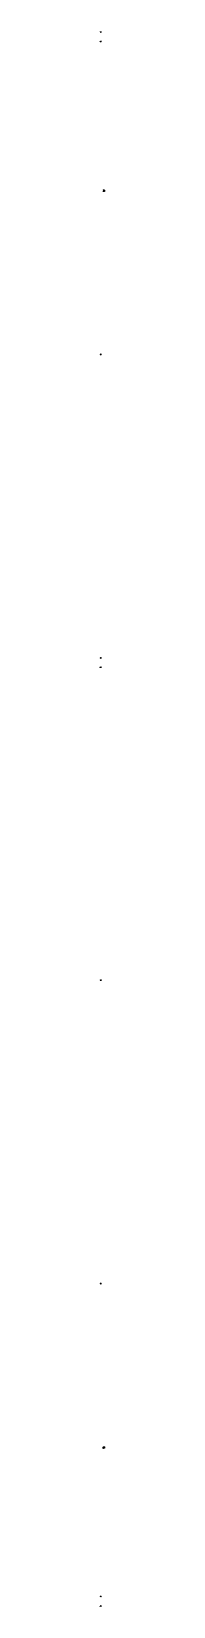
# Model space of a CAD drawing. Header units: millimetres. Extents: x 300333 to 474890, y -562303 to 3203267.
# Drawn here: x 357261 to 357295, y 1586657 to 1598737 of the extents above; entities that cross this region are included whole.
import ezdxf

# ---------------------------------------------------------------- set-up
doc = ezdxf.new("R2010")
doc.units = ezdxf.units.MM
doc.header["$LTSCALE"] = 1000
doc.header["$MEASUREMENT"] = 0
doc.layers.add('上半部分171221拼合$0$上半部分$0$Seal-EFC', color=8, linetype='Continuous')
pattern_1 = [(0, (0, 0), (3.2385, 1.524), [0.762, -0.635, 0.889, -0.381, 1.143, -0.508]), (0, (0.762, 0.0635), (3.2385, 1.524), [0.635, -2.413, 0.508, -0.762]), (0, (2.286, -0.0953), (3.2385, 1.524), [0.381, -3.937]), (90, (0, 0), (-1.0795, 1.524), [1.4605, -4.6355]), (90, (0.762, -3e-16), (-1.0795, 1.524), [1.42875, -4.66725]), (90, (1.397, -6e-16), (-1.0795, 1.524), [1.3335, -4.7625]), (90, (2.286, -0.0953), (-1.0795, 1.524), [1.4605, -4.6355]), (90, (2.667, -0.0953), (-1.0795, 1.524), [1.4605, -4.6355]), (90, (3.81, -2e-15), (-1.0795, 1.524), [1.397, -4.699])]

msp = doc.modelspace()

# ---------------------------------------------------------------- hatches: boundary and pattern name
at = {"layer": '上半部分171221拼合$0$上半部分$0$Seal-EFC'}
h = msp.add_hatch(dxfattribs=at)
h.set_pattern_fill('AR-RSHKE', color=8, scale=0.005, style=0)
h.set_pattern_definition(pattern_1)
edge = h.paths.add_edge_path()
edge.add_line((357269, 1598737), (357269, 1598732))
edge.add_line((357269, 1598732), (357269, 1598737))
edge.add_arc((357268, 1598737), 0.4, 0, 101.2487)
edge.add_line((357268, 1598737), (357261, 1598736))
edge.add_arc((357261, 1598735), 0.4, 101.2487, 180)
edge.add_line((357261, 1598735), (357261, 1598735))
edge.add_arc((357261, 1598735), 0.4, 180, 270)
edge.add_line((357261, 1598735), (357263, 1598735))
edge.add_arc((357263, 1598735), 0.2, 270, 360)
edge.add_line((357263, 1598735), (357263, 1598735))
edge.add_arc((357263, 1598735), 0.2, 90, 180, ccw=False)
edge.add_line((357263, 1598735), (357264, 1598735))
edge.add_arc((357264, 1598735), 0.2, 0, 90, ccw=False)
edge.add_line((357264, 1598735), (357264, 1598735))
edge.add_arc((357264, 1598735), 0.2, 180, 270)
edge.add_line((357264, 1598735), (357265, 1598735))
edge.add_arc((357265, 1598734), 0.2, 0, 90, ccw=False)
edge.add_line((357265, 1598734), (357265, 1598733))
edge.add_arc((357265, 1598733), 0.2, -90, 0, ccw=False)
edge.add_line((357265, 1598733), (357264, 1598733))
edge.add_arc((357264, 1598733), 0.2, 90, 180)
edge.add_line((357264, 1598733), (357264, 1598732))
edge.add_arc((357264, 1598732), 0.2, -90, 0, ccw=False)
edge.add_line((357264, 1598732), (357263, 1598732))
edge.add_arc((357263, 1598732), 0.2, 180, 270, ccw=False)
edge.add_line((357263, 1598732), (357263, 1598733))
edge.add_arc((357263, 1598733), 0.2, 0, 90)
edge.add_line((357263, 1598733), (357263, 1598733))
edge.add_arc((357263, 1598732), 0.4, 90, 180)
edge.add_line((357262, 1598732), (357262, 1598732))
edge.add_arc((357263, 1598732), 0.4, 180, 270)
edge.add_line((357263, 1598731), (357268, 1598731))
edge.add_arc((357268, 1598732), 0.4, 270, 360)
h = msp.add_hatch(dxfattribs=at)
h.set_pattern_fill('AR-RSHKE', color=8, scale=0.005, angle=90, style=0)
h.set_pattern_definition([(90, (357292.7509, 1598696.9727), (-1.524, 3.2385), [0.762, -0.635, 0.889, -0.381, 1.143, -0.508]), (90, (357292.6874, 1598697.7347), (-1.524, 3.2385), [0.635, -2.413, 0.508, -0.762]), (90, (357292.8461, 1598699.2587), (-1.524, 3.2385), [0.381, -3.937]), (180, (357292.7509, 1598696.9727), (-1.524, -1.0795), [1.4605, -4.6355]), (180, (357292.7509, 1598697.7347), (-1.524, -1.0795), [1.42875, -4.66725]), (180, (357292.7509, 1598698.3697), (-1.524, -1.0795), [1.3335, -4.7625]), (180, (357292.8461, 1598699.2587), (-1.524, -1.0795), [1.4605, -4.6355]), (180, (357292.8461, 1598699.6397), (-1.524, -1.0795), [1.4605, -4.6355]), (180, (357292.7509, 1598700.7827), (-1.524, -1.0795), [1.397, -4.699])])
edge = h.paths.add_edge_path()
edge.add_line((357269, 1598657), (357269, 1598662))
edge.add_line((357269, 1598662), (357269, 1598657))
edge.add_arc((357268, 1598657), 0.4, 258.7513, 360, ccw=False)
edge.add_line((357268, 1598657), (357261, 1598658))
edge.add_arc((357261, 1598658), 0.4, 180, 258.7513, ccw=False)
edge.add_line((357261, 1598658), (357261, 1598659))
edge.add_arc((357261, 1598659), 0.4, 90, 180, ccw=False)
edge.add_line((357261, 1598659), (357263, 1598659))
edge.add_arc((357263, 1598659), 0.2, 0, 90, ccw=False)
edge.add_line((357263, 1598659), (357263, 1598659))
edge.add_arc((357263, 1598659), 0.2, 180, 270)
edge.add_line((357263, 1598659), (357264, 1598659))
edge.add_arc((357264, 1598659), 0.2, 270, 360)
edge.add_line((357264, 1598659), (357264, 1598659))
edge.add_arc((357264, 1598659), 0.2, 90, 180, ccw=False)
edge.add_line((357264, 1598659), (357265, 1598659))
edge.add_arc((357265, 1598660), 0.2, 270, 360)
edge.add_line((357265, 1598660), (357265, 1598661))
edge.add_arc((357265, 1598661), 0.2, 360, 450)
edge.add_line((357265, 1598661), (357264, 1598661))
edge.add_arc((357264, 1598661), 0.2, 180, 270, ccw=False)
edge.add_line((357264, 1598661), (357264, 1598662))
edge.add_arc((357264, 1598662), 0.2, 360, 450)
edge.add_line((357264, 1598662), (357263, 1598662))
edge.add_arc((357263, 1598662), 0.2, 90, 180)
edge.add_line((357263, 1598662), (357263, 1598661))
edge.add_arc((357263, 1598661), 0.2, 270, 360, ccw=False)
edge.add_line((357263, 1598661), (357263, 1598661))
edge.add_arc((357263, 1598662), 0.4, 180, 270, ccw=False)
edge.add_line((357262, 1598662), (357262, 1598662))
edge.add_arc((357263, 1598662), 0.4, 90, 180, ccw=False)
edge.add_line((357263, 1598663), (357268, 1598663))
edge.add_arc((357268, 1598662), 0.4, 0, 90, ccw=False)
h = msp.add_hatch(dxfattribs=at)
h.set_pattern_fill('ANSI36', color=8, scale=0.25, angle=180, style=0)
h.set_pattern_definition([(225, (-3303.4122, 16264.1804), (-0.42094950568, -1.5434815208), [1.984375, -0.396875, 0, -0.396875])])
edge = h.paths.add_edge_path()
edge.add_line((357281, 1597522), (357287, 1597522))
edge.add_line((357287, 1597522), (357288, 1597521))
edge.add_line((357288, 1597521), (357292, 1597521))
edge.add_line((357292, 1597521), (357293, 1597522))
edge.add_arc((357343, 1597528), 50.2, 186.2355, 199.1244)
edge.add_line((357295, 1597511), (357281, 1597511))
edge.add_arc((357280, 1597517), 5.22, -85.7977, 3.182)
edge.add_arc((357280, 1597517), 5.22, -3.1821, 85.7996)
h = msp.add_hatch(dxfattribs=at)
h.set_pattern_fill('AR-RSHKE', color=8, scale=0.005, angle=90, style=0)
h.set_pattern_definition([(90, (357292.7509, 1596296.9717), (-1.524, 3.2385), [0.762, -0.635, 0.889, -0.381, 1.143, -0.508]), (90, (357292.6874, 1596297.7337), (-1.524, 3.2385), [0.635, -2.413, 0.508, -0.762]), (90, (357292.8461, 1596299.2577), (-1.524, 3.2385), [0.381, -3.937]), (180, (357292.7509, 1596296.9717), (-1.524, -1.0795), [1.4605, -4.6355]), (180, (357292.7509, 1596297.7337), (-1.524, -1.0795), [1.42875, -4.66725]), (180, (357292.7509, 1596298.3687), (-1.524, -1.0795), [1.3335, -4.7625]), (180, (357292.8461, 1596299.2577), (-1.524, -1.0795), [1.4605, -4.6355]), (180, (357292.8461, 1596299.6387), (-1.524, -1.0795), [1.4605, -4.6355]), (180, (357292.7509, 1596300.7817), (-1.524, -1.0795), [1.397, -4.699])])
edge = h.paths.add_edge_path()
edge.add_line((357269, 1596257), (357269, 1596262))
edge.add_line((357269, 1596262), (357269, 1596257))
edge.add_arc((357268, 1596257), 0.4, 258.7513, 360, ccw=False)
edge.add_line((357268, 1596257), (357261, 1596258))
edge.add_arc((357261, 1596258), 0.4, 180, 258.7513, ccw=False)
edge.add_line((357261, 1596258), (357261, 1596259))
edge.add_arc((357261, 1596259), 0.4, 90, 180, ccw=False)
edge.add_line((357261, 1596259), (357263, 1596259))
edge.add_arc((357263, 1596259), 0.2, 0, 90, ccw=False)
edge.add_line((357263, 1596259), (357263, 1596259))
edge.add_arc((357263, 1596259), 0.2, 180, 270)
edge.add_line((357263, 1596259), (357264, 1596259))
edge.add_arc((357264, 1596259), 0.2, 270, 360)
edge.add_line((357264, 1596259), (357264, 1596259))
edge.add_arc((357264, 1596259), 0.2, 90, 180, ccw=False)
edge.add_line((357264, 1596259), (357265, 1596259))
edge.add_arc((357265, 1596260), 0.2, 270, 360)
edge.add_line((357265, 1596260), (357265, 1596261))
edge.add_arc((357265, 1596261), 0.2, 360, 450)
edge.add_line((357265, 1596261), (357264, 1596261))
edge.add_arc((357264, 1596261), 0.2, 180, 270, ccw=False)
edge.add_line((357264, 1596261), (357264, 1596262))
edge.add_arc((357264, 1596262), 0.2, 360, 450)
edge.add_line((357264, 1596262), (357263, 1596262))
edge.add_arc((357263, 1596262), 0.2, 90, 180)
edge.add_line((357263, 1596262), (357263, 1596261))
edge.add_arc((357263, 1596261), 0.2, 270, 360, ccw=False)
edge.add_line((357263, 1596261), (357263, 1596261))
edge.add_arc((357263, 1596262), 0.4, 180, 270, ccw=False)
edge.add_line((357262, 1596262), (357262, 1596262))
edge.add_arc((357263, 1596262), 0.4, 90, 180, ccw=False)
edge.add_line((357263, 1596263), (357268, 1596263))
edge.add_arc((357268, 1596262), 0.4, 0, 90, ccw=False)
h = msp.add_hatch(dxfattribs=at)
h.set_pattern_fill('AR-RSHKE', color=8, scale=0.005, style=0)
h.set_pattern_definition(pattern_1)
edge = h.paths.add_edge_path()
edge.add_line((357269, 1593937), (357269, 1593932))
edge.add_line((357269, 1593932), (357269, 1593937))
edge.add_arc((357268, 1593937), 0.4, 0, 101.2487)
edge.add_line((357268, 1593937), (357261, 1593936))
edge.add_arc((357261, 1593935), 0.4, 101.2487, 180)
edge.add_line((357261, 1593935), (357261, 1593935))
edge.add_arc((357261, 1593935), 0.4, 180, 270)
edge.add_line((357261, 1593935), (357263, 1593935))
edge.add_arc((357263, 1593935), 0.2, 270, 360)
edge.add_line((357263, 1593935), (357263, 1593935))
edge.add_arc((357263, 1593935), 0.2, 90, 180, ccw=False)
edge.add_line((357263, 1593935), (357264, 1593935))
edge.add_arc((357264, 1593935), 0.2, 0, 90, ccw=False)
edge.add_line((357264, 1593935), (357264, 1593935))
edge.add_arc((357264, 1593935), 0.2, 180, 270)
edge.add_line((357264, 1593935), (357265, 1593935))
edge.add_arc((357265, 1593934), 0.2, 0, 90, ccw=False)
edge.add_line((357265, 1593934), (357265, 1593933))
edge.add_arc((357265, 1593933), 0.2, -90, 0, ccw=False)
edge.add_line((357265, 1593933), (357264, 1593933))
edge.add_arc((357264, 1593933), 0.2, 90, 180)
edge.add_line((357264, 1593933), (357264, 1593932))
edge.add_arc((357264, 1593932), 0.2, -90, 0, ccw=False)
edge.add_line((357264, 1593932), (357263, 1593932))
edge.add_arc((357263, 1593932), 0.2, 180, 270, ccw=False)
edge.add_line((357263, 1593932), (357263, 1593933))
edge.add_arc((357263, 1593933), 0.2, 0, 90)
edge.add_line((357263, 1593933), (357263, 1593933))
edge.add_arc((357263, 1593932), 0.4, 90, 180)
edge.add_line((357262, 1593932), (357262, 1593932))
edge.add_arc((357263, 1593932), 0.4, 180, 270)
edge.add_line((357263, 1593931), (357268, 1593931))
edge.add_arc((357268, 1593932), 0.4, 270, 360)
h = msp.add_hatch(dxfattribs=at)
h.set_pattern_fill('AR-RSHKE', color=8, scale=0.005, angle=90, style=0)
h.set_pattern_definition([(90, (357292.7509, 1593896.9727), (-1.524, 3.2385), [0.762, -0.635, 0.889, -0.381, 1.143, -0.508]), (90, (357292.6874, 1593897.7347), (-1.524, 3.2385), [0.635, -2.413, 0.508, -0.762]), (90, (357292.8461, 1593899.2587), (-1.524, 3.2385), [0.381, -3.937]), (180, (357292.7509, 1593896.9727), (-1.524, -1.0795), [1.4605, -4.6355]), (180, (357292.7509, 1593897.7347), (-1.524, -1.0795), [1.42875, -4.66725]), (180, (357292.7509, 1593898.3697), (-1.524, -1.0795), [1.3335, -4.7625]), (180, (357292.8461, 1593899.2587), (-1.524, -1.0795), [1.4605, -4.6355]), (180, (357292.8461, 1593899.6397), (-1.524, -1.0795), [1.4605, -4.6355]), (180, (357292.7509, 1593900.7827), (-1.524, -1.0795), [1.397, -4.699])])
edge = h.paths.add_edge_path()
edge.add_line((357269, 1593857), (357269, 1593862))
edge.add_line((357269, 1593862), (357269, 1593857))
edge.add_arc((357268, 1593857), 0.4, 258.7513, 360, ccw=False)
edge.add_line((357268, 1593857), (357261, 1593858))
edge.add_arc((357261, 1593858), 0.4, 180, 258.7513, ccw=False)
edge.add_line((357261, 1593858), (357261, 1593859))
edge.add_arc((357261, 1593859), 0.4, 90, 180, ccw=False)
edge.add_line((357261, 1593859), (357263, 1593859))
edge.add_arc((357263, 1593859), 0.2, 0, 90, ccw=False)
edge.add_line((357263, 1593859), (357263, 1593859))
edge.add_arc((357263, 1593859), 0.2, 180, 270)
edge.add_line((357263, 1593859), (357264, 1593859))
edge.add_arc((357264, 1593859), 0.2, 270, 360)
edge.add_line((357264, 1593859), (357264, 1593859))
edge.add_arc((357264, 1593859), 0.2, 90, 180, ccw=False)
edge.add_line((357264, 1593859), (357265, 1593859))
edge.add_arc((357265, 1593860), 0.2, 270, 360)
edge.add_line((357265, 1593860), (357265, 1593861))
edge.add_arc((357265, 1593861), 0.2, 360, 450)
edge.add_line((357265, 1593861), (357264, 1593861))
edge.add_arc((357264, 1593861), 0.2, 180, 270, ccw=False)
edge.add_line((357264, 1593861), (357264, 1593862))
edge.add_arc((357264, 1593862), 0.2, 360, 450)
edge.add_line((357264, 1593862), (357263, 1593862))
edge.add_arc((357263, 1593862), 0.2, 90, 180)
edge.add_line((357263, 1593862), (357263, 1593861))
edge.add_arc((357263, 1593861), 0.2, 270, 360, ccw=False)
edge.add_line((357263, 1593861), (357263, 1593861))
edge.add_arc((357263, 1593862), 0.4, 180, 270, ccw=False)
edge.add_line((357262, 1593862), (357262, 1593862))
edge.add_arc((357263, 1593862), 0.4, 90, 180, ccw=False)
edge.add_line((357263, 1593863), (357268, 1593863))
edge.add_arc((357268, 1593862), 0.4, 0, 90, ccw=False)
h = msp.add_hatch(dxfattribs=at)
h.set_pattern_fill('AR-RSHKE', color=8, scale=0.005, angle=90, style=0)
h.set_pattern_definition([(90, (357292.7521, 1591496.9717), (-1.524, 3.2385), [0.762, -0.635, 0.889, -0.381, 1.143, -0.508]), (90, (357292.6886, 1591497.7337), (-1.524, 3.2385), [0.635, -2.413, 0.508, -0.762]), (90, (357292.8473, 1591499.2577), (-1.524, 3.2385), [0.381, -3.937]), (180, (357292.7521, 1591496.9717), (-1.524, -1.0795), [1.4605, -4.6355]), (180, (357292.7521, 1591497.7337), (-1.524, -1.0795), [1.42875, -4.66725]), (180, (357292.7521, 1591498.3687), (-1.524, -1.0795), [1.3335, -4.7625]), (180, (357292.8473, 1591499.2577), (-1.524, -1.0795), [1.4605, -4.6355]), (180, (357292.8473, 1591499.6387), (-1.524, -1.0795), [1.4605, -4.6355]), (180, (357292.7521, 1591500.7817), (-1.524, -1.0795), [1.397, -4.699])])
edge = h.paths.add_edge_path()
edge.add_line((357269, 1591457), (357269, 1591462))
edge.add_line((357269, 1591462), (357269, 1591457))
edge.add_arc((357268, 1591457), 0.4, 258.7513, 360, ccw=False)
edge.add_line((357268, 1591457), (357261, 1591458))
edge.add_arc((357261, 1591458), 0.4, 180, 258.7513, ccw=False)
edge.add_line((357261, 1591458), (357261, 1591459))
edge.add_arc((357261, 1591459), 0.4, 90, 180, ccw=False)
edge.add_line((357261, 1591459), (357263, 1591459))
edge.add_arc((357263, 1591459), 0.2, 0, 90, ccw=False)
edge.add_line((357263, 1591459), (357263, 1591459))
edge.add_arc((357263, 1591459), 0.2, 180, 270)
edge.add_line((357263, 1591459), (357264, 1591459))
edge.add_arc((357264, 1591459), 0.2, 270, 360)
edge.add_line((357264, 1591459), (357264, 1591459))
edge.add_arc((357264, 1591459), 0.2, 90, 180, ccw=False)
edge.add_line((357264, 1591459), (357265, 1591459))
edge.add_arc((357265, 1591460), 0.2, 270, 360)
edge.add_line((357265, 1591460), (357265, 1591461))
edge.add_arc((357265, 1591461), 0.2, 360, 450)
edge.add_line((357265, 1591461), (357264, 1591461))
edge.add_arc((357264, 1591461), 0.2, 180, 270, ccw=False)
edge.add_line((357264, 1591461), (357264, 1591462))
edge.add_arc((357264, 1591462), 0.2, 360, 450)
edge.add_line((357264, 1591462), (357263, 1591462))
edge.add_arc((357263, 1591462), 0.2, 90, 180)
edge.add_line((357263, 1591462), (357263, 1591461))
edge.add_arc((357263, 1591461), 0.2, 270, 360, ccw=False)
edge.add_line((357263, 1591461), (357263, 1591461))
edge.add_arc((357263, 1591462), 0.4, 180, 270, ccw=False)
edge.add_line((357262, 1591462), (357262, 1591462))
edge.add_arc((357263, 1591462), 0.4, 90, 180, ccw=False)
edge.add_line((357263, 1591463), (357268, 1591463))
edge.add_arc((357268, 1591462), 0.4, 0, 90, ccw=False)
h = msp.add_hatch(dxfattribs=at)
h.set_pattern_fill('AR-RSHKE', color=8, scale=0.005, style=0)
h.set_pattern_definition(pattern_1)
edge = h.paths.add_edge_path()
edge.add_line((357269, 1589137), (357269, 1589132))
edge.add_line((357269, 1589132), (357269, 1589137))
edge.add_arc((357268, 1589137), 0.4, 0, 101.2487)
edge.add_line((357268, 1589137), (357261, 1589136))
edge.add_arc((357261, 1589135), 0.4, 101.2487, 180)
edge.add_line((357261, 1589135), (357261, 1589135))
edge.add_arc((357261, 1589135), 0.4, 180, 270)
edge.add_line((357261, 1589135), (357263, 1589135))
edge.add_arc((357263, 1589135), 0.2, 270, 360)
edge.add_line((357263, 1589135), (357263, 1589135))
edge.add_arc((357263, 1589135), 0.2, 90, 180, ccw=False)
edge.add_line((357263, 1589135), (357264, 1589135))
edge.add_arc((357264, 1589135), 0.2, 0, 90, ccw=False)
edge.add_line((357264, 1589135), (357264, 1589135))
edge.add_arc((357264, 1589135), 0.2, 180, 270)
edge.add_line((357264, 1589135), (357265, 1589135))
edge.add_arc((357265, 1589134), 0.2, 0, 90, ccw=False)
edge.add_line((357265, 1589134), (357265, 1589133))
edge.add_arc((357265, 1589133), 0.2, -90, 0, ccw=False)
edge.add_line((357265, 1589133), (357264, 1589133))
edge.add_arc((357264, 1589133), 0.2, 90, 180)
edge.add_line((357264, 1589133), (357264, 1589132))
edge.add_arc((357264, 1589132), 0.2, -90, 0, ccw=False)
edge.add_line((357264, 1589132), (357263, 1589132))
edge.add_arc((357263, 1589132), 0.2, 180, 270, ccw=False)
edge.add_line((357263, 1589132), (357263, 1589133))
edge.add_arc((357263, 1589133), 0.2, 0, 90)
edge.add_line((357263, 1589133), (357263, 1589133))
edge.add_arc((357263, 1589132), 0.4, 90, 180)
edge.add_line((357262, 1589132), (357262, 1589132))
edge.add_arc((357263, 1589132), 0.4, 180, 270)
edge.add_line((357263, 1589131), (357268, 1589131))
edge.add_arc((357268, 1589132), 0.4, 270, 360)
h = msp.add_hatch(dxfattribs=at)
h.set_pattern_fill('ANSI36', color=8, scale=0.25, angle=270, style=0)
h.set_pattern_definition([(315, (347990.74755, 1544280.0432), (1.543481521, -0.420949506), [1.984375, -0.396875, 0, -0.396875])])
edge = h.paths.add_edge_path()
edge.add_line((357281, 1587871), (357287, 1587871))
edge.add_line((357287, 1587871), (357288, 1587872))
edge.add_line((357288, 1587872), (357292, 1587872))
edge.add_line((357292, 1587872), (357293, 1587871))
edge.add_arc((357343, 1587866), 50.2, 160.8756, 173.7645, ccw=False)
edge.add_line((357295, 1587882), (357281, 1587882))
edge.add_arc((357280, 1587877), 5.22, 356.818, 445.7977, ccw=False)
edge.add_arc((357280, 1587877), 5.22, 274.2004, 363.1821, ccw=False)
h = msp.add_hatch(dxfattribs=at)
h.set_pattern_fill('AR-RSHKE', color=8, scale=0.005, style=0)
h.set_pattern_definition(pattern_1)
edge = h.paths.add_edge_path()
edge.add_line((357269, 1586737), (357269, 1586732))
edge.add_line((357269, 1586732), (357269, 1586737))
edge.add_arc((357268, 1586737), 0.4, 0, 101.2487)
edge.add_line((357268, 1586737), (357261, 1586736))
edge.add_arc((357261, 1586735), 0.4, 101.2487, 180)
edge.add_line((357261, 1586735), (357261, 1586735))
edge.add_arc((357261, 1586735), 0.4, 180, 270)
edge.add_line((357261, 1586735), (357263, 1586735))
edge.add_arc((357263, 1586735), 0.2, 270, 360)
edge.add_line((357263, 1586735), (357263, 1586735))
edge.add_arc((357263, 1586735), 0.2, 90, 180, ccw=False)
edge.add_line((357263, 1586735), (357264, 1586735))
edge.add_arc((357264, 1586735), 0.2, 0, 90, ccw=False)
edge.add_line((357264, 1586735), (357264, 1586735))
edge.add_arc((357264, 1586735), 0.2, 180, 270)
edge.add_line((357264, 1586735), (357265, 1586735))
edge.add_arc((357265, 1586734), 0.2, 0, 90, ccw=False)
edge.add_line((357265, 1586734), (357265, 1586733))
edge.add_arc((357265, 1586733), 0.2, -90, 0, ccw=False)
edge.add_line((357265, 1586733), (357264, 1586733))
edge.add_arc((357264, 1586733), 0.2, 90, 180)
edge.add_line((357264, 1586733), (357264, 1586732))
edge.add_arc((357264, 1586732), 0.2, -90, 0, ccw=False)
edge.add_line((357264, 1586732), (357263, 1586732))
edge.add_arc((357263, 1586732), 0.2, 180, 270, ccw=False)
edge.add_line((357263, 1586732), (357263, 1586733))
edge.add_arc((357263, 1586733), 0.2, 0, 90)
edge.add_line((357263, 1586733), (357263, 1586733))
edge.add_arc((357263, 1586732), 0.4, 90, 180)
edge.add_line((357262, 1586732), (357262, 1586732))
edge.add_arc((357263, 1586732), 0.4, 180, 270)
edge.add_line((357263, 1586731), (357268, 1586731))
edge.add_arc((357268, 1586732), 0.4, 270, 360)
h = msp.add_hatch(dxfattribs=at)
h.set_pattern_fill('AR-RSHKE', color=8, scale=0.005, angle=90, style=0)
h.set_pattern_definition([(90, (357292.7509, 1586696.9727), (-1.524, 3.2385), [0.762, -0.635, 0.889, -0.381, 1.143, -0.508]), (90, (357292.6874, 1586697.7347), (-1.524, 3.2385), [0.635, -2.413, 0.508, -0.762]), (90, (357292.8461, 1586699.2587), (-1.524, 3.2385), [0.381, -3.937]), (180, (357292.7509, 1586696.9727), (-1.524, -1.0795), [1.4605, -4.6355]), (180, (357292.7509, 1586697.7347), (-1.524, -1.0795), [1.42875, -4.66725]), (180, (357292.7509, 1586698.3697), (-1.524, -1.0795), [1.3335, -4.7625]), (180, (357292.8461, 1586699.2587), (-1.524, -1.0795), [1.4605, -4.6355]), (180, (357292.8461, 1586699.6397), (-1.524, -1.0795), [1.4605, -4.6355]), (180, (357292.7509, 1586700.7827), (-1.524, -1.0795), [1.397, -4.699])])
edge = h.paths.add_edge_path()
edge.add_line((357269, 1586657), (357269, 1586662))
edge.add_line((357269, 1586662), (357269, 1586657))
edge.add_arc((357268, 1586657), 0.4, 258.7513, 360, ccw=False)
edge.add_line((357268, 1586657), (357261, 1586658))
edge.add_arc((357261, 1586658), 0.4, 180, 258.7513, ccw=False)
edge.add_line((357261, 1586658), (357261, 1586659))
edge.add_arc((357261, 1586659), 0.4, 90, 180, ccw=False)
edge.add_line((357261, 1586659), (357263, 1586659))
edge.add_arc((357263, 1586659), 0.2, 0, 90, ccw=False)
edge.add_line((357263, 1586659), (357263, 1586659))
edge.add_arc((357263, 1586659), 0.2, 180, 270)
edge.add_line((357263, 1586659), (357264, 1586659))
edge.add_arc((357264, 1586659), 0.2, 270, 360)
edge.add_line((357264, 1586659), (357264, 1586659))
edge.add_arc((357264, 1586659), 0.2, 90, 180, ccw=False)
edge.add_line((357264, 1586659), (357265, 1586659))
edge.add_arc((357265, 1586660), 0.2, 270, 360)
edge.add_line((357265, 1586660), (357265, 1586661))
edge.add_arc((357265, 1586661), 0.2, 360, 450)
edge.add_line((357265, 1586661), (357264, 1586661))
edge.add_arc((357264, 1586661), 0.2, 180, 270, ccw=False)
edge.add_line((357264, 1586661), (357264, 1586662))
edge.add_arc((357264, 1586662), 0.2, 360, 450)
edge.add_line((357264, 1586662), (357263, 1586662))
edge.add_arc((357263, 1586662), 0.2, 90, 180)
edge.add_line((357263, 1586662), (357263, 1586661))
edge.add_arc((357263, 1586661), 0.2, 270, 360, ccw=False)
edge.add_line((357263, 1586661), (357263, 1586661))
edge.add_arc((357263, 1586662), 0.4, 180, 270, ccw=False)
edge.add_line((357262, 1586662), (357262, 1586662))
edge.add_arc((357263, 1586662), 0.4, 90, 180, ccw=False)
edge.add_line((357263, 1586663), (357268, 1586663))
edge.add_arc((357268, 1586662), 0.4, 0, 90, ccw=False)

doc.saveas('drawing.dxf')
